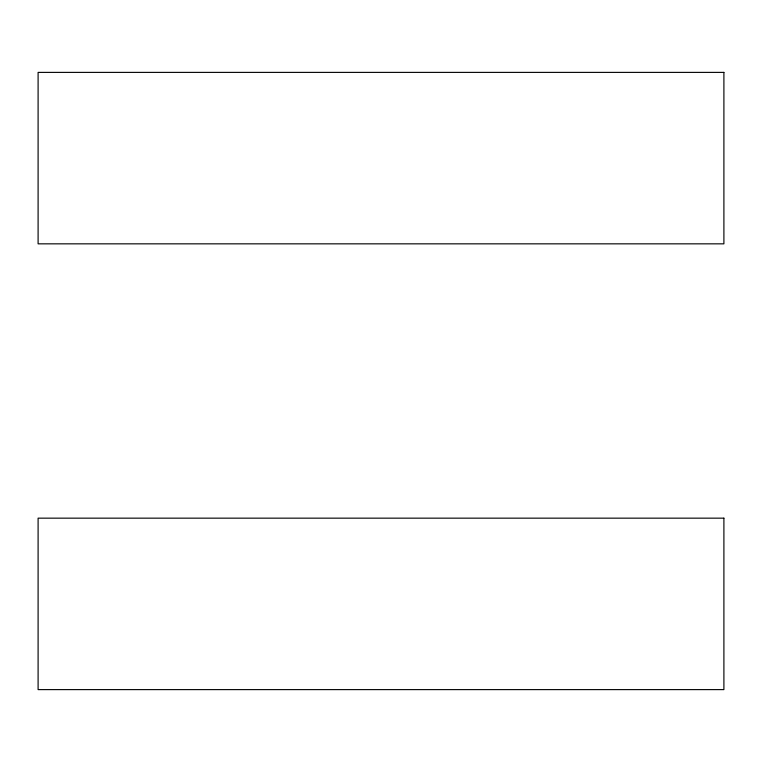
<?xml version="1.0" encoding="UTF-8"?>
<svg xmlns="http://www.w3.org/2000/svg" width="762" height="762" viewBox="0 0 762 762"><rect width="100%" height="100%" fill="white"/><g stroke="black" fill="none" stroke-linecap="round" stroke-linejoin="round"><path stroke-width="1.14" d="M723.9 72.39L38.1 72.39L38.1 243.84L723.9 243.84L723.9 72.39M723.9 518.16L38.1 518.16L38.1 689.61L723.9 689.61L723.9 518.16"/></g></svg>
